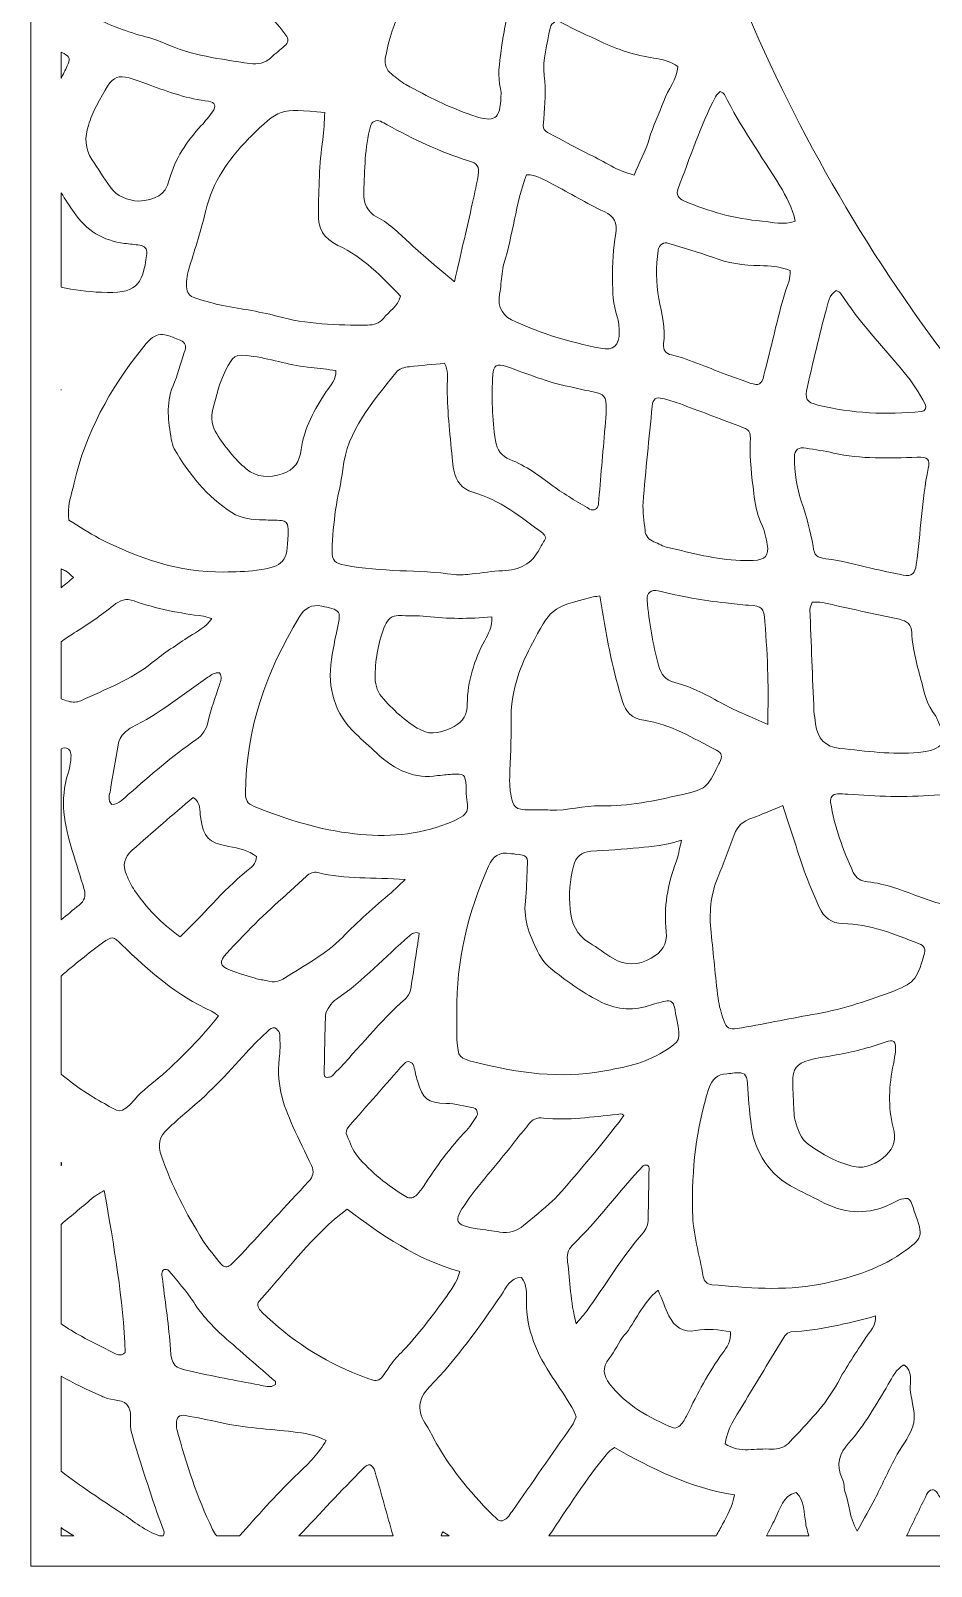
# Model space of a CAD drawing. Extents: x 140 to 2861, y -2860 to -140.
# Drawn here: x 140 to 689, y -2860 to -1924 of the extents above; entities that cross this region are included whole.
import ezdxf

# ---------------------------------------------------------------- set-up
doc = ezdxf.new("R2010")
doc.units = 0
doc.header["$MEASUREMENT"] = 0
doc.layers.add('Layer 1', color=7, linetype='Continuous')

# ---------------------------------------------------------------- blocks, each defined once
blk = doc.blocks.new('block 2')
at = {"layer": 'Layer 1', "lineweight": 0}
blk.add_lwpolyline([(140.32, -1900.91), (140.32, -1936.56), (140.32, -2074.57), (140.32, -2102.72), (140.32, -2118.6), (140.32, -2148.72), (140.32, -2178.09), (140.32, -2243.93), (140.32, -2276.15), (140.32, -2311.2), (140.32, -2322.55), (140.32, -2375.76), (140.32, -2481.06), (140.32, -2515.96), (140.32, -2542.2), (140.32, -2606.41), (140.32, -2631.67), (140.32, -2665.58), (140.32, -2700.17), (140.32, -2732.5), (140.32, -2784.57), (140.32, -2823.29), (140.32, -2859.85), (194.85, -2859.85), (289.56, -2859.85), (366.56, -2859.85), (394.18, -2859.85), (414.27, -2859.85), (457.71, -2859.85), (547.36, -2859.85), (578.78, -2859.85), (624.15, -2859.85), (665.29, -2859.85), (727.13, -2859.85)], dxfattribs=at)
for points, knots in [([(267.19, -1810.81), (264.15, -1824.39), (261.38, -1835.92), (259.02, -1847.54), (257.28, -1856.15), (256.14, -1864.88), (254.59, -1873.53), (253.17, -1881.48), (255.3, -1887.76), (262.41, -1892.15), (276.36, -1900.77), (285.88, -1913.77), (295.88, -1926.29), (297.84, -1928.73), (297.45, -1930.99), (295.13, -1932.96), (292.36, -1935.31), (289.47, -1937.51), (286.84, -1939.99), (283.13, -1943.49), (278.93, -1944.38), (273.98, -1943.64), (256.07, -1940.97), (238.1, -1938.75), (221.36, -1931.09), (216.69, -1928.96), (211.62, -1927.68), (206.65, -1926.28), (195.15, -1923.06), (184.32, -1918.18), (173.43, -1913.38), (170.07, -1911.9), (169.03, -1909.48), (169.25, -1906.01), (169.56, -1901.26), (171.13, -1896.92), (173.05, -1892.65), (177.71, -1882.26), (182.51, -1871.94), (186.96, -1861.46), (192.94, -1847.4), (201.24, -1835.25), (213.53, -1825.84), (221.72, -1819.57), (229.14, -1811.43), (238.72, -1808.15), (247.39, -1805.18), (256.79, -1810.48), (267.19, -1810.81)], [0, 0, 0, 0, 1, 1, 1, 2, 2, 2, 3, 3, 3, 4, 4, 4, 5, 5, 5, 6, 6, 6, 7, 7, 7, 8, 8, 8, 9, 9, 9, 10, 10, 10, 11, 11, 11, 12, 12, 12, 13, 13, 13, 14, 14, 14, 15, 15, 15, 16, 16, 16, 16]), ([(1724.87, -2491.54), (1425.79, -2559.76), (1106.27, -2485.55), (866.97, -2295.22), (723.83, -2181.37), (620.75, -2032.29), (559.32, -1868.3), (556.99, -1868.16), (554.66, -1868), (552.33, -1867.83), (590.63, -1870.62), (629.05, -1869.47), (667.27, -1863.1), (676.61, -1861.55), (685.91, -1859.87), (695.18, -1858.03), (695.18, -1858.03), (695.17, -1858.03), (695.17, -1858.03), (703.39, -1877.35), (712.24, -1896.33), (721.74, -1914.89), (723.29, -1917.93), (724.87, -1920.95), (726.45, -1923.96), (726.47, -1923.93), (726.49, -1923.9), (726.52, -1923.87), (726.18, -1924.31), (725.85, -1924.75), (725.52, -1925.19), (715.76, -1938.14), (714.42, -1952.2), (721.06, -1966.88), (733.05, -1993.47), (747.15, -2019.02), (761.6, -2044.3), (782.08, -2080.15), (804.74, -2114.69), (827.76, -2148.96), (835.02, -2159.72), (842.28, -2170.44), (849.54, -2181.16), (849.16, -2169.67), (846.86, -2159.03), (843.9, -2148.54), (835.31, -2118.29), (825.31, -2088.56), (814.41, -2059.15), (853.93, -2108.88), (898.81, -2153.81), (948.77, -2193.54), (967.7, -2208.6), (987.3, -2222.88), (1007.5, -2236.36), (1007.5, -2236.36), (1007.5, -2236.36), (1007.5, -2236.36), (1016.85, -2253.76), (1026.55, -2270.97), (1037.47, -2287.51), (1040.65, -2292.35), (1043.54, -2297.65), (1050.99, -2300.61), (1048.22, -2291.58), (1045.84, -2283.97), (1043.5, -2276.37), (1041.3, -2269.22), (1039.01, -2262.11), (1036.69, -2255.01), (1062.63, -2270.89), (1089.43, -2285.47), (1116.96, -2298.64), (1176.24, -2327), (1238.87, -2348.85), (1303.09, -2363.61), (1361.4, -2377.01), (1421, -2384.52), (1480.53, -2386.04), (1480.52, -2386.03), (1480.52, -2386.02), (1480.52, -2386.02), (1483.9, -2394.72), (1487.34, -2403.41), (1490.84, -2412.07), (1493.15, -2417.72), (1494.76, -2423.98), (1500.45, -2429.13), (1506.13, -2423.98), (1507.75, -2417.72), (1510.05, -2412.07), (1513.54, -2403.45), (1516.96, -2394.81), (1520.33, -2386.15), (1579.84, -2384.97), (1639.02, -2377.77), (1696.54, -2364.65), (1756.14, -2351.05), (1814.72, -2330.98), (1870.63, -2305), (1902.77, -2290.07), (1934.12, -2273.13), (1964.42, -2254.37), (1962.02, -2261.68), (1959.66, -2269.01), (1957.4, -2276.37), (1955.05, -2283.97), (1952.67, -2291.58), (1949.91, -2300.61), (1957.36, -2297.65), (1960.24, -2292.35), (1963.43, -2287.51), (1974.58, -2270.62), (1984.47, -2253.03), (1994, -2235.24), (1994, -2235.24), (1994, -2235.24), (1994, -2235.24), (2005.25, -2227.66), (2016.33, -2219.83), (2027.22, -2211.75), (2075.88, -2175.62), (2121.07, -2134.43), (2161.52, -2089.33), (2169.8, -2080.11), (2177.87, -2070.71), (2185.75, -2061.15), (2175.14, -2089.91), (2165.39, -2118.98), (2157, -2148.54), (2154.04, -2159.03), (2151.74, -2169.67), (2151.35, -2181.16), (2158.61, -2170.44), (2165.88, -2159.72), (2173.14, -2148.96), (2196.15, -2114.69), (2218.82, -2080.15), (2239.3, -2044.3), (2253.75, -2019.02), (2267.85, -1993.47), (2279.83, -1966.88), (2286.08, -1953.09), (2285.27, -1939.84), (2277.05, -1927.55), (2289.5, -1905.21), (2300.96, -1882.38), (2311.37, -1859.13), (2311.37, -1859.13), (2311.36, -1859.13), (2311.35, -1859.13), (2318.75, -1860.54), (2326.18, -1861.86), (2333.62, -1863.1), (2371.89, -1869.48), (2410.35, -1870.63), (2448.69, -1867.82), (2429.8, -1915.98), (2407.27, -1962.4), (2381.44, -2006.73), (2240.59, -2248.54), (2002, -2428.33), (1724.87, -2491.54)], [0, 0, 0, 0, 1, 1, 1, 2, 2, 2, 3, 3, 3, 4, 4, 4, 5, 5, 5, 6, 6, 6, 7, 7, 7, 8, 8, 8, 9, 9, 9, 10, 10, 10, 11, 11, 11, 12, 12, 12, 13, 13, 13, 14, 14, 14, 15, 15, 15, 16, 16, 16, 17, 17, 17, 18, 18, 18, 19, 19, 19, 20, 20, 20, 21, 21, 21, 22, 22, 22, 23, 23, 23, 24, 24, 24, 25, 25, 25, 26, 26, 26, 27, 27, 27, 28, 28, 28, 29, 29, 29, 30, 30, 30, 31, 31, 31, 32, 32, 32, 33, 33, 33, 34, 34, 34, 35, 35, 35, 36, 36, 36, 37, 37, 37, 38, 38, 38, 39, 39, 39, 40, 40, 40, 41, 41, 41, 42, 42, 42, 43, 43, 43, 44, 44, 44, 45, 45, 45, 46, 46, 46, 47, 47, 47, 48, 48, 48, 49, 49, 49, 50, 50, 50, 51, 51, 51, 52, 52, 52, 53, 53, 53, 54, 54, 54, 54]), ([(426.85, -1958.95), (427.24, -1960.41), (427.07, -1962.04), (427.03, -1963.58), (426.65, -1977.69), (423.31, -1980.01), (409.81, -1975.35), (395.59, -1970.44), (382.15, -1963.79), (369.07, -1956.44), (365.94, -1954.68), (363.2, -1952.23), (360.32, -1950.04), (357.12, -1947.59), (356.17, -1944.26), (356.47, -1940.31), (357.85, -1934.8), (358.73, -1929.1), (360.69, -1923.8), (367.32, -1905.86), (374.3, -1888.05), (381.23, -1870.22), (382.79, -1866.22), (384.93, -1865.34), (388.25, -1867.15), (390.97, -1868.63), (393.66, -1870.23), (396.18, -1872.02), (407.57, -1880.11), (418.79, -1888.43), (430.29, -1896.35), (433.95, -1898.87), (434.9, -1901.9), (433.67, -1905.62), (430.4, -1915.49), (428.42, -1925.55), (427.13, -1935.87), (426.16, -1943.62), (424.77, -1951.2), (426.85, -1958.95)], [0, 0, 0, 0, 1, 1, 1, 2, 2, 2, 3, 3, 3, 4, 4, 4, 5, 5, 5, 6, 6, 6, 7, 7, 7, 8, 8, 8, 9, 9, 9, 10, 10, 10, 11, 11, 11, 12, 12, 12, 13, 13, 13, 13]), ([(517.38, -1989.68), (515.21, -1997.02), (511.53, -2003.91), (508.25, -2011.62), (497.9, -2009.33), (489.99, -2003.33), (481.29, -1999.23), (473.83, -1995.71), (466.69, -1991.52), (459.36, -1987.75), (452.56, -1984.25), (452.44, -1984.31), (453.12, -1977.3), (453.95, -1968.56), (454.44, -1959.9), (453.43, -1951.07), (452.31, -1941.24), (455.13, -1931.61), (457.08, -1922.01), (457.81, -1918.38), (460.92, -1917.1), (464.14, -1918.83), (471.87, -1922.99), (479.9, -1926.49), (487.8, -1930.27), (498.21, -1935.25), (508.89, -1938.54), (520.16, -1940.34), (525.28, -1941.16), (530.28, -1942.18), (534.96, -1945.5), (534.47, -1953.47), (528.77, -1959.4), (526.28, -1966.59), (523.58, -1974.38), (519.73, -1981.69), (517.38, -1989.68)], [0, 0, 0, 0, 1, 1, 1, 2, 2, 2, 3, 3, 3, 4, 4, 4, 5, 5, 5, 6, 6, 6, 7, 7, 7, 8, 8, 8, 9, 9, 9, 10, 10, 10, 11, 11, 11, 12, 12, 12, 12]), ([(160.63, -1937.57), (164.16, -1939.51), (164.55, -1941.26), (162.64, -1945.14), (161.38, -1947.71), (160.1, -1950.27), (158.82, -1952.83), (158.82, -1952.83), (158.82, -1936.65), (158.82, -1936.65), (159.43, -1936.94), (160.04, -1937.25), (160.63, -1937.57)], [0, 0, 0, 0, 1, 1, 1, 2, 2, 2, 3, 3, 3, 4, 4, 4, 4]), ([(175.51, -1981.34), (176.78, -1977.43), (178.28, -1973.52), (180.22, -1969.9), (192.02, -1947.89), (191, -1948.91), (213.08, -1956.84), (224.75, -1961.04), (236.34, -1965.3), (248.78, -1966.68), (252.86, -1967.13), (253.72, -1969.68), (251.14, -1973.11), (248.97, -1976), (246.77, -1978.89), (244.32, -1981.54), (235.45, -1991.17), (228.22, -2001.75), (224.83, -2014.57), (222.24, -2024.38), (216.36, -2026.56), (206.1, -2027.67), (199.34, -2026.91), (193, -2024.81), (188.78, -2018.93), (184.86, -2013.49), (181.4, -2007.72), (177.68, -2002.14), (173.3, -1995.57), (173.17, -1988.53), (175.51, -1981.34)], [0, 0, 0, 0, 1, 1, 1, 2, 2, 2, 3, 3, 3, 4, 4, 4, 5, 5, 5, 6, 6, 6, 7, 7, 7, 8, 8, 8, 9, 9, 9, 10, 10, 10, 10]), ([(586.26, -2039.77), (569.67, -2038.28), (553.75, -2033.9), (538.47, -2027.33), (535.43, -2026.02), (533.55, -2023.6), (535.02, -2019.87), (542.39, -2001.11), (548.49, -1981.84), (557.86, -1963.91), (558.5, -1962.68), (559.77, -1961.77), (560.71, -1960.73), (561.8, -1961.43), (563.07, -1961.78), (563.44, -1962.56), (572.87, -1982.22), (585.8, -1999.75), (597.14, -2018.24), (601.14, -2024.76), (604.64, -2031.66), (606.51, -2039.8), (599.33, -2042.23), (592.73, -2040.36), (586.26, -2039.77)], [0, 0, 0, 0, 1, 1, 1, 2, 2, 2, 3, 3, 3, 4, 4, 4, 5, 5, 5, 6, 6, 6, 7, 7, 7, 8, 8, 8, 8]), ([(319.68, -1973.56), (319.27, -1979.03), (319.18, -1984.6), (318.38, -1990.08), (316.22, -2004.98), (315.98, -2019.96), (315.75, -2034.97), (315.61, -2044.16), (318.7, -2050.39), (327.67, -2054.52), (342.94, -2061.53), (354.35, -2073.71), (365.87, -2085.54), (364.14, -2091.78), (358.78, -2094.69), (355.36, -2099.09), (352.96, -2102.19), (349.59, -2103.08), (345.74, -2103.11), (327.08, -2103.26), (308.59, -2102.65), (290.35, -2097.66), (278.91, -2094.53), (267.02, -2093.11), (255.38, -2090.69), (250.33, -2089.64), (245.35, -2088.17), (240.44, -2086.59), (237.28, -2085.58), (235.37, -2083.37), (235.31, -2079.71), (235.24, -2075.51), (235.93, -2071.54), (237.16, -2067.52), (240.66, -2056.15), (244.38, -2044.81), (247.1, -2033.24), (251.17, -2015.96), (260.86, -2002.26), (272.85, -1989.81), (273.21, -1989.43), (273.6, -1989.09), (273.97, -1988.72), (291.78, -1971.01), (291.78, -1971.01), (319.68, -1973.56)], [0, 0, 0, 0, 1, 1, 1, 2, 2, 2, 3, 3, 3, 4, 4, 4, 5, 5, 5, 6, 6, 6, 7, 7, 7, 8, 8, 8, 9, 9, 9, 10, 10, 10, 11, 11, 11, 12, 12, 12, 13, 13, 13, 14, 14, 14, 15, 15, 15, 15]), ([(351.55, -2037.29), (345.41, -2034.11), (343.07, -2028.96), (343.37, -2021.95), (343.94, -2008.48), (344.01, -1994.99), (347.47, -1981.84), (348.16, -1979.18), (350.99, -1977.79), (353.5, -1978.83), (354.93, -1979.43), (356.3, -1980.18), (357.65, -1980.94), (373.51, -1989.82), (389.91, -1997.45), (407.28, -2002.94), (412.88, -2004.71), (414, -2006.31), (413.11, -2011.99), (412.07, -2018.63), (410.45, -2025.18), (408.97, -2031.75), (405.79, -2045.82), (402.56, -2059.88), (398.71, -2076.74), (388.37, -2067.89), (379.97, -2061.1), (372.04, -2053.79), (365.56, -2047.81), (359.53, -2041.42), (351.55, -2037.29)], [0, 0, 0, 0, 1, 1, 1, 2, 2, 2, 3, 3, 3, 4, 4, 4, 5, 5, 5, 6, 6, 6, 7, 7, 7, 8, 8, 8, 9, 9, 9, 10, 10, 10, 10]), ([(487.73, -2117.29), (478.12, -2115.28), (468.56, -2112.92), (459.18, -2110.03), (451.31, -2107.6), (443.68, -2104.34), (436.04, -2101.19), (428.5, -2098.07), (424.57, -2092.74), (426.24, -2084.11), (427.02, -2080.05), (427.18, -2075.88), (427.71, -2071.78), (427.98, -2069.73), (428.23, -2067.64), (428.85, -2065.68), (434.41, -2047.99), (435.95, -2029.26), (442.6, -2011.47), (448.69, -2011.46), (453.53, -2014.7), (458.48, -2017.23), (469.06, -2022.65), (479.23, -2028.91), (489.98, -2033.92), (496.39, -2036.9), (498.07, -2040.8), (497, -2047.37), (495.51, -2056.54), (494.95, -2065.8), (495.04, -2075.16), (495.11, -2083), (495.37, -2090.59), (497.91, -2098.09), (498.88, -2100.96), (499.08, -2104.18), (499.14, -2107.25), (499.29, -2115.68), (495.8, -2118.98), (487.73, -2117.29)], [0, 0, 0, 0, 1, 1, 1, 2, 2, 2, 3, 3, 3, 4, 4, 4, 5, 5, 5, 6, 6, 6, 7, 7, 7, 8, 8, 8, 9, 9, 9, 10, 10, 10, 11, 11, 11, 12, 12, 12, 13, 13, 13, 13]), ([(166.73, -2034.56), (174.17, -2045.45), (184.49, -2051.7), (197.59, -2053.32), (200.67, -2053.7), (203.78, -2053.95), (206.85, -2054.45), (209.72, -2054.91), (211.45, -2056.43), (211.06, -2059.7), (208.62, -2079.99), (203.96, -2083.97), (183.39, -2083.11), (174.97, -2082.81), (166.79, -2081.74), (158.82, -2079.98), (158.82, -2079.98), (158.82, -2022.48), (158.82, -2022.48), (161.47, -2026.5), (164.02, -2030.58), (166.73, -2034.56)], [0, 0, 0, 0, 1, 1, 1, 2, 2, 2, 3, 3, 3, 4, 4, 4, 5, 5, 5, 6, 6, 6, 7, 7, 7, 7]), ([(565.97, -2133.79), (554.28, -2129.69), (543.1, -2124.16), (530.95, -2121.33), (527.58, -2120.55), (525.74, -2118.34), (526.22, -2114.56), (527.4, -2105.16), (525.02, -2096.12), (523.31, -2087), (521.48, -2077.28), (521.55, -2067.47), (522.88, -2057.7), (523.38, -2054), (526.17, -2052.26), (529.5, -2053.3), (538.36, -2056.05), (547.32, -2058.55), (556, -2061.81), (565.36, -2065.33), (574.95, -2066.7), (584.85, -2066.85), (591.01, -2066.95), (597.14, -2067.5), (603.41, -2069.8), (603.16, -2072.24), (603.34, -2074.36), (602.68, -2076.17), (597.34, -2090.77), (594.5, -2106.02), (590.49, -2120.97), (584.44, -2143.55), (589.43, -2142.04), (565.97, -2133.79)], [0, 0, 0, 0, 1, 1, 1, 2, 2, 2, 3, 3, 3, 4, 4, 4, 5, 5, 5, 6, 6, 6, 7, 7, 7, 8, 8, 8, 9, 9, 9, 10, 10, 10, 11, 11, 11, 11]), ([(613.86, -2140.64), (617.46, -2125.07), (621.09, -2109.49), (625.3, -2094.07), (626.45, -2089.87), (626.84, -2084.69), (631.52, -2082.09), (632.43, -2082.63), (633.64, -2082.94), (634.12, -2083.71), (645.3, -2101.19), (659.74, -2116.06), (672.89, -2131.95), (677.86, -2137.95), (682.1, -2144.39), (685.63, -2151.3), (686.69, -2153.37), (685.95, -2155.57), (683.35, -2155.82), (662.14, -2157.85), (641.06, -2157.04), (620.31, -2151.89), (613.24, -2150.14), (612.14, -2148.11), (613.86, -2140.64)], [0, 0, 0, 0, 1, 1, 1, 2, 2, 2, 3, 3, 3, 4, 4, 4, 5, 5, 5, 6, 6, 6, 7, 7, 7, 8, 8, 8, 8]), ([(231.43, -2112.4), (234.89, -2113.91), (235.43, -2115.58), (233.98, -2119.88), (231.66, -2126.76), (229.73, -2133.78), (227.01, -2140.49), (222.68, -2151.18), (224.14, -2161.88), (226.05, -2172.66), (226.4, -2174.68), (226.82, -2176.85), (227.84, -2178.58), (236.85, -2193.93), (247.76, -2207.67), (262.89, -2217.45), (268.72, -2221.22), (275.62, -2221.63), (282.41, -2221.9), (286.03, -2222.04), (289.67, -2222), (293.29, -2222.24), (295.63, -2222.39), (296.94, -2223.94), (297.18, -2226.22), (297.34, -2227.76), (297.24, -2229.32), (297.21, -2230.87), (296.91, -2247.53), (294.81, -2250.18), (278.14, -2252.61), (271.51, -2253.57), (264.7, -2253.37), (257.97, -2253.71), (230.74, -2253.9), (205.89, -2245.43), (182.12, -2233.16), (175.75, -2229.87), (169.79, -2225.8), (163.64, -2222.09), (162.14, -2214.12), (165.2, -2206.72), (166.89, -2199.25), (173.79, -2168.82), (188.63, -2142.25), (207.79, -2118.02), (216.43, -2107.09), (218.83, -2106.91), (231.43, -2112.4)], [0, 0, 0, 0, 1, 1, 1, 2, 2, 2, 3, 3, 3, 4, 4, 4, 5, 5, 5, 6, 6, 6, 7, 7, 7, 8, 8, 8, 9, 9, 9, 10, 10, 10, 11, 11, 11, 12, 12, 12, 13, 13, 13, 14, 14, 14, 15, 15, 15, 16, 16, 16, 16]), ([(293.72, -2193.87), (285.73, -2196.47), (278.21, -2196.2), (271.73, -2190.76), (264.57, -2184.74), (258.81, -2177.29), (253.74, -2169.46), (250.87, -2165.04), (250.13, -2159.58), (251.42, -2154.42), (253.42, -2146.4), (255.22, -2138.27), (259.18, -2130.88), (264.03, -2121.85), (263.47, -2120.22), (276.24, -2122.21), (287.97, -2124.03), (299.34, -2127.95), (311.29, -2128.92), (316.35, -2129.33), (321.37, -2130.17), (326.4, -2130.82), (326.54, -2136.48), (323.09, -2140.02), (320.57, -2143.71), (313.18, -2154.54), (307.06, -2165.85), (305.24, -2179), (304.23, -2186.31), (301.17, -2191.44), (293.72, -2193.87)], [0, 0, 0, 0, 1, 1, 1, 2, 2, 2, 3, 3, 3, 4, 4, 4, 5, 5, 5, 6, 6, 6, 7, 7, 7, 8, 8, 8, 9, 9, 9, 10, 10, 10, 10]), ([(409.51, -2254.85), (405.9, -2255.19), (402.19, -2255.67), (398.64, -2255.19), (376.54, -2252.21), (354.05, -2253.82), (332.07, -2249.54), (325.79, -2248.32), (323.98, -2247.03), (324.08, -2240.42), (324.22, -2232.17), (325.12, -2223.89), (326.24, -2215.7), (327.37, -2207.49), (329.7, -2199.43), (330.59, -2191.21), (333.2, -2166.95), (349.02, -2150.08), (362.96, -2132.14), (364.97, -2129.55), (368.17, -2128.85), (371.31, -2128.52), (378.45, -2127.77), (385.6, -2127.09), (392.58, -2126.39), (395.06, -2130.64), (394.41, -2134.93), (394.33, -2138.97), (394.03, -2154.06), (395.88, -2168.99), (397.31, -2183.95), (397.56, -2186.53), (397.79, -2189.13), (398.33, -2191.66), (399.73, -2198.19), (403.17, -2203.1), (409.89, -2205.04), (426.23, -2209.78), (439.34, -2220), (452.53, -2230.08), (453.29, -2230.66), (453.69, -2231.73), (454.49, -2232.92), (453.29, -2234.98), (451.89, -2237.14), (450.73, -2239.43), (445.99, -2248.73), (438.29, -2252.64), (428.02, -2252.86), (421.84, -2253), (415.69, -2254.28), (409.51, -2254.85)], [0, 0, 0, 0, 1, 1, 1, 2, 2, 2, 3, 3, 3, 4, 4, 4, 5, 5, 5, 6, 6, 6, 7, 7, 7, 8, 8, 8, 9, 9, 9, 10, 10, 10, 11, 11, 11, 12, 12, 12, 13, 13, 13, 14, 14, 14, 15, 15, 15, 16, 16, 16, 17, 17, 17, 17]), ([(432.55, -2185.06), (427.36, -2183.06), (424.69, -2179.34), (423.72, -2173.49), (421.5, -2160.12), (421.42, -2146.74), (422, -2133.31), (422.24, -2127.8), (424.71, -2126.32), (430.41, -2128.36), (443.03, -2132.89), (455.48, -2137.94), (468.69, -2140.66), (473.22, -2141.6), (477.71, -2142.75), (482.25, -2143.65), (490.46, -2145.27), (491.29, -2146.2), (491.18, -2154.99), (491.13, -2158.6), (490.79, -2162.21), (490.58, -2165.83), (490.54, -2165.82), (490.5, -2165.82), (490.46, -2165.82), (489.14, -2181.26), (487.86, -2196.7), (486.48, -2212.14), (486.21, -2215.23), (483.59, -2216.79), (481.05, -2215.26), (473.54, -2210.74), (465.83, -2206.44), (458.8, -2201.25), (450.46, -2195.1), (442.33, -2188.84), (432.55, -2185.06)], [0, 0, 0, 0, 1, 1, 1, 2, 2, 2, 3, 3, 3, 4, 4, 4, 5, 5, 5, 6, 6, 6, 7, 7, 7, 8, 8, 8, 9, 9, 9, 10, 10, 10, 11, 11, 11, 12, 12, 12, 12]), ([(158.88, -2142.43), (158.87, -2142.55), (158.84, -2142.68), (158.82, -2142.8), (158.82, -2142.8), (158.82, -2142.38), (158.82, -2142.38), (158.84, -2142.4), (158.86, -2142.41), (158.88, -2142.43)], [0, 0, 0, 0, 1, 1, 1, 2, 2, 2, 3, 3, 3, 3]), ([(581.16, -2205.62), (581.84, -2211.86), (582.91, -2217.81), (585.59, -2223.59), (587.52, -2227.75), (588.67, -2232.39), (589.45, -2236.94), (590.6, -2243.58), (588.02, -2246.26), (580.91, -2246.61), (578.33, -2246.73), (575.73, -2246.63), (573.14, -2246.63), (558.02, -2246.01), (543.49, -2242.08), (528.88, -2238.72), (525.9, -2238.03), (523.12, -2236.42), (520.26, -2235.22), (517.17, -2233.92), (515.16, -2231.75), (514.89, -2228.28), (514.44, -2222.6), (513.28, -2216.87), (513.72, -2211.26), (515.27, -2191.63), (517.32, -2172.05), (519.3, -2152.46), (519.74, -2148.15), (521.59, -2146.86), (525.42, -2147.84), (528.92, -2148.74), (532.42, -2149.74), (535.81, -2150.99), (547.94, -2155.46), (560.03, -2160.06), (572.13, -2164.63), (578.82, -2167.16), (579.35, -2167.3), (579.05, -2174.67), (578.62, -2185.1), (580.04, -2195.32), (581.16, -2205.62)], [0, 0, 0, 0, 1, 1, 1, 2, 2, 2, 3, 3, 3, 4, 4, 4, 5, 5, 5, 6, 6, 6, 7, 7, 7, 8, 8, 8, 9, 9, 9, 10, 10, 10, 11, 11, 11, 12, 12, 12, 13, 13, 13, 14, 14, 14, 14]), ([(629.82, -2181.13), (646.67, -2184.95), (663.69, -2184.28), (680.76, -2183.66), (687.42, -2183.42), (688.83, -2184.88), (687.59, -2190.62), (683.43, -2209.91), (683.05, -2229.64), (680.29, -2249.08), (679.48, -2254.78), (677.58, -2256.47), (672.27, -2255.5), (665.66, -2254.29), (659.1, -2252.78), (652.55, -2251.27), (643.49, -2249.18), (634.57, -2246.52), (625.23, -2245.56), (619.27, -2244.95), (618.27, -2243.66), (617.34, -2238.01), (615.83, -2228.8), (613.41, -2219.92), (610.37, -2211.05), (607.39, -2202.33), (606.08, -2192.98), (605.99, -2183.64), (605.95, -2179.19), (608.6, -2177.21), (613.08, -2178.11), (618.66, -2179.1), (624.29, -2179.88), (629.82, -2181.13)], [0, 0, 0, 0, 1, 1, 1, 2, 2, 2, 3, 3, 3, 4, 4, 4, 5, 5, 5, 6, 6, 6, 7, 7, 7, 8, 8, 8, 9, 9, 9, 10, 10, 10, 11, 11, 11, 11]), ([(161.61, -2253.03), (162.94, -2253.61), (163.95, -2254.92), (166.51, -2257.08), (163.69, -2259.26), (161.21, -2261.34), (158.82, -2263.25), (158.82, -2263.25), (158.82, -2251.82), (158.82, -2251.82), (159.75, -2252.22), (160.68, -2252.63), (161.61, -2253.03)], [0, 0, 0, 0, 1, 1, 1, 2, 2, 2, 3, 3, 3, 4, 4, 4, 4]), ([(533.11, -2321.12), (527.5, -2319.74), (524.56, -2316.01), (523.11, -2310.5), (519.7, -2297.48), (517.32, -2284.28), (516.21, -2270.87), (515.84, -2266.42), (518.53, -2264.01), (522.96, -2265.11), (536.52, -2268.48), (550.19, -2271.13), (564.1, -2272.51), (568.71, -2272.97), (573.31, -2273.59), (577.92, -2273.93), (586.49, -2274.56), (587.31, -2275.07), (588, -2284.05), (588.83, -2294.87), (589.43, -2305.71), (589.76, -2316.56), (590.05, -2325.81), (589.82, -2335.08), (589.82, -2346.61), (579.5, -2341.96), (570.83, -2338.66), (562.76, -2334.27), (553.2, -2329.06), (543.78, -2323.75), (533.11, -2321.12)], [0, 0, 0, 0, 1, 1, 1, 2, 2, 2, 3, 3, 3, 4, 4, 4, 5, 5, 5, 6, 6, 6, 7, 7, 7, 8, 8, 8, 9, 9, 9, 10, 10, 10, 10]), ([(170.88, -2332.14), (168.74, -2333.13), (165.61, -2333.25), (163.36, -2332.51), (161.84, -2332.01), (160.33, -2331.48), (158.82, -2330.94), (158.82, -2330.94), (158.82, -2296.26), (158.82, -2296.26), (161.41, -2294.37), (164.05, -2292.54), (166.77, -2290.82), (175.03, -2285.61), (183.2, -2280.14), (190.8, -2274.04), (194.89, -2270.76), (198.28, -2269.46), (203.33, -2271.29), (217, -2276.25), (231.24, -2278.81), (245.64, -2280.58), (247.01, -2280.75), (248.34, -2281.33), (250.75, -2282.02), (247.02, -2287.43), (241.84, -2289.9), (237.26, -2292.87), (229.46, -2297.94), (221.71, -2303), (214.45, -2308.89), (201.49, -2319.43), (185.84, -2325.22), (170.88, -2332.14)], [0, 0, 0, 0, 1, 1, 1, 2, 2, 2, 3, 3, 3, 4, 4, 4, 5, 5, 5, 6, 6, 6, 7, 7, 7, 8, 8, 8, 9, 9, 9, 10, 10, 10, 11, 11, 11, 11]), ([(276.49, -2396.54), (272.35, -2394.88), (271.22, -2392.71), (271.24, -2388.49), (271.48, -2349.47), (283.97, -2314.29), (303.97, -2281.27), (307.46, -2275.52), (311.54, -2273.21), (317.9, -2274.5), (319.92, -2274.91), (321.95, -2275.36), (323.93, -2275.95), (327.92, -2277.12), (329.04, -2278.88), (328.31, -2282.7), (326.76, -2290.83), (324.86, -2298.92), (323.66, -2307.1), (321.11, -2324.59), (325.58, -2339.94), (338.57, -2352.36), (342.7, -2356.3), (347.06, -2360), (351.15, -2363.98), (362.26, -2374.78), (375.23, -2379.98), (388.29, -2377.81), (392.9, -2377.38), (394.97, -2377.13), (397.04, -2377.01), (404.78, -2376.56), (405.3, -2376.97), (405.79, -2384.07), (405.9, -2385.62), (405.8, -2387.19), (405.93, -2388.74), (406.84, -2399.63), (409.44, -2400.97), (394.4, -2407.01), (376.23, -2414.3), (357.12, -2415.39), (337.8, -2413.27), (316.49, -2410.93), (296.31, -2404.48), (276.49, -2396.54)], [0, 0, 0, 0, 1, 1, 1, 2, 2, 2, 3, 3, 3, 4, 4, 4, 5, 5, 5, 6, 6, 6, 7, 7, 7, 8, 8, 8, 9, 9, 9, 10, 10, 10, 11, 11, 11, 12, 12, 12, 13, 13, 13, 14, 14, 14, 15, 15, 15, 15]), ([(536.92, -2389.44), (520.8, -2393.13), (504.76, -2396.67), (487.91, -2396.22), (477.71, -2395.94), (467.52, -2399.32), (457.1, -2398.79), (452.97, -2398.59), (448.82, -2398.83), (444.68, -2398.71), (435.39, -2398.44), (434.46, -2397.66), (432.91, -2388.19), (432.41, -2385.15), (432.3, -2382.02), (432.36, -2378.93), (432.6, -2367.55), (433.48, -2356.17), (433.2, -2344.81), (432.81, -2328.24), (437.66, -2313.37), (445.26, -2298.92), (457.48, -2275.67), (457.26, -2275.55), (482.46, -2269), (483.45, -2268.74), (484.49, -2268.68), (487.3, -2268.27), (489.64, -2281.33), (491.55, -2293.5), (494.08, -2305.55), (495.99, -2314.64), (498.55, -2323.61), (501.11, -2332.55), (502.97, -2339.04), (507.13, -2343.06), (514.2, -2344.07), (530.44, -2346.39), (544.18, -2354.95), (558.38, -2362.3), (561.91, -2364.12), (562.2, -2365.82), (560.26, -2369.96), (560.04, -2370.43), (559.78, -2370.87), (559.55, -2371.34), (552.43, -2385.68), (552.41, -2385.9), (536.92, -2389.44)], [0, 0, 0, 0, 1, 1, 1, 2, 2, 2, 3, 3, 3, 4, 4, 4, 5, 5, 5, 6, 6, 6, 7, 7, 7, 8, 8, 8, 9, 9, 9, 10, 10, 10, 11, 11, 11, 12, 12, 12, 13, 13, 13, 14, 14, 14, 15, 15, 15, 16, 16, 16, 16]), ([(691.76, -2340.96), (692.4, -2341.74), (692.74, -2342.77), (693.18, -2343.7), (699.67, -2357.65), (697.04, -2362.1), (681.65, -2363.62), (665.55, -2365.21), (649.65, -2362.83), (633.73, -2361.23), (625, -2360.35), (619.81, -2355.21), (618.91, -2346.19), (618.65, -2343.62), (618.01, -2341.08), (617.9, -2338.5), (617.02, -2317.85), (616.18, -2297.19), (615.45, -2276.53), (615.4, -2275.13), (616.25, -2273.7), (616.78, -2271.95), (618.98, -2272.05), (621.08, -2271.87), (623.04, -2272.29), (638.69, -2275.65), (654.29, -2279.26), (669.97, -2282.5), (674.77, -2283.49), (677.26, -2285.79), (677.5, -2290.68), (678.01, -2301.1), (680.93, -2311.03), (683.58, -2321.03), (685.44, -2328.06), (687.06, -2335.11), (691.76, -2340.96)], [0, 0, 0, 0, 1, 1, 1, 2, 2, 2, 3, 3, 3, 4, 4, 4, 5, 5, 5, 6, 6, 6, 7, 7, 7, 8, 8, 8, 9, 9, 9, 10, 10, 10, 11, 11, 11, 12, 12, 12, 12]), ([(417.14, -2295.34), (410.82, -2307.5), (406.54, -2320.21), (406.52, -2333.97), (406.51, -2340.47), (403.98, -2344.97), (398.48, -2347.83), (391.89, -2351.27), (385, -2353.73), (377.75, -2349.77), (368.52, -2344.73), (361.04, -2337.47), (354.27, -2329.63), (351.26, -2326.13), (350.08, -2321.14), (350.27, -2316.43), (350.68, -2306.03), (352.26, -2295.82), (356.41, -2286.11), (358.03, -2282.32), (360.53, -2280.22), (364.61, -2280.26), (370.31, -2280.33), (376.04, -2280.19), (381.69, -2280.79), (394.57, -2282.15), (407.42, -2282.38), (421.44, -2280.99), (421.94, -2287.35), (419.22, -2291.35), (417.14, -2295.34)], [0, 0, 0, 0, 1, 1, 1, 2, 2, 2, 3, 3, 3, 4, 4, 4, 5, 5, 5, 6, 6, 6, 7, 7, 7, 8, 8, 8, 9, 9, 9, 10, 10, 10, 10]), ([(188.88, -2386.74), (190.29, -2377.54), (192.13, -2368.4), (193.62, -2359.22), (194.24, -2355.38), (195.94, -2352.42), (199.15, -2350.29), (200.01, -2349.71), (200.76, -2348.94), (201.68, -2348.49), (218.59, -2340.3), (233, -2328.33), (248.39, -2317.84), (250.49, -2316.4), (252.59, -2314.71), (255.49, -2315.2), (257.18, -2317.55), (256.22, -2319.99), (255.43, -2322.46), (253.04, -2329.85), (250.19, -2337.15), (248.52, -2344.7), (247.41, -2349.71), (245.06, -2353.26), (241.08, -2355.98), (226.5, -2365.93), (213.32, -2377.59), (200.03, -2389.15), (197.1, -2391.7), (194.35, -2395.33), (189.79, -2395.49), (186.88, -2392.74), (188.45, -2389.56), (188.88, -2386.74)], [0, 0, 0, 0, 1, 1, 1, 2, 2, 2, 3, 3, 3, 4, 4, 4, 5, 5, 5, 6, 6, 6, 7, 7, 7, 8, 8, 8, 9, 9, 9, 10, 10, 10, 11, 11, 11, 11]), ([(165.64, -2423.52), (168.1, -2431.4), (170.6, -2439.27), (172.97, -2447.18), (174.12, -2451.02), (173.02, -2454.11), (169.81, -2456.74), (166.14, -2459.74), (162.48, -2462.76), (158.82, -2465.78), (158.82, -2465.78), (158.82, -2361.48), (158.82, -2361.48), (160.23, -2360.75), (161.81, -2360.53), (163.33, -2361.68), (165.19, -2363.09), (165.13, -2365.19), (164.48, -2369.88), (164.39, -2370.34), (164.08, -2373.47), (163.12, -2376.4), (157.88, -2392.46), (160.8, -2408.03), (165.64, -2423.52)], [0, 0, 0, 0, 1, 1, 1, 2, 2, 2, 3, 3, 3, 4, 4, 4, 5, 5, 5, 6, 6, 6, 7, 7, 7, 8, 8, 8, 8]), ([(202.28, -2423.22), (214.49, -2412.18), (227.07, -2401.64), (239.29, -2391.11), (244.47, -2394.56), (243.18, -2399.13), (243.8, -2403.02), (245.85, -2415.85), (248.33, -2418.49), (261.09, -2420.93), (267.14, -2422.09), (273.16, -2423.31), (278.02, -2427.11), (277.81, -2431.73), (274.52, -2434.03), (271.94, -2436.08), (257.06, -2447.95), (245.37, -2463.16), (231.35, -2476.02), (219.8, -2467.81), (211.04, -2458.42), (203.64, -2447.77), (201.61, -2444.85), (200.19, -2441.48), (198.72, -2438.21), (196.1, -2432.36), (197.19, -2427.83), (202.28, -2423.22)], [0, 0, 0, 0, 1, 1, 1, 2, 2, 2, 3, 3, 3, 4, 4, 4, 5, 5, 5, 6, 6, 6, 7, 7, 7, 8, 8, 8, 9, 9, 9, 9]), ([(664.34, -2509.97), (648.91, -2515.89), (633.27, -2520.7), (616.78, -2523.51), (601.54, -2526.1), (586.38, -2529.57), (571.06, -2531.94), (566.24, -2532.69), (564.49, -2531.76), (562.89, -2527.05), (561.4, -2522.67), (560.01, -2518.14), (559.44, -2513.57), (557.79, -2500.23), (556.62, -2486.82), (555.16, -2473.45), (553.89, -2461.94), (554.75, -2450.77), (559.26, -2439.93), (562.83, -2431.35), (566.08, -2422.62), (569.22, -2413.86), (571.13, -2408.52), (574.81, -2405.51), (580.01, -2403.67), (585.85, -2401.6), (591.53, -2399.1), (598.98, -2396.11), (603.41, -2409.71), (607.35, -2422.51), (611.77, -2435.14), (614.5, -2442.94), (617.86, -2450.52), (621.15, -2458.1), (623.85, -2464.3), (628.51, -2467.86), (635.57, -2467.98), (651.96, -2468.24), (666.8, -2474.44), (681.73, -2480.24), (685.45, -2481.68), (686.18, -2483.54), (684.96, -2487.5), (680.21, -2502.9), (679.17, -2504.27), (664.34, -2509.97)], [0, 0, 0, 0, 1, 1, 1, 2, 2, 2, 3, 3, 3, 4, 4, 4, 5, 5, 5, 6, 6, 6, 7, 7, 7, 8, 8, 8, 9, 9, 9, 10, 10, 10, 11, 11, 11, 12, 12, 12, 13, 13, 13, 14, 14, 14, 15, 15, 15, 15]), ([(681.75, -2451.52), (671.55, -2447.62), (661.44, -2443.73), (650.51, -2442.51), (646.66, -2442.08), (643.52, -2440.45), (641.86, -2436.8), (635.65, -2423.09), (630.34, -2409.06), (628.07, -2394.08), (627.62, -2391.12), (629.05, -2389.1), (632.27, -2388.97), (634.33, -2388.88), (636.41, -2388.95), (638.47, -2389.12), (656.06, -2390.52), (673.65, -2391.14), (691.28, -2389.66), (697.79, -2389.12), (699.18, -2390.15), (700.64, -2397.13), (703.18, -2409.3), (705.32, -2421.54), (707.5, -2433.78), (708.94, -2441.86), (710.15, -2449.99), (711.91, -2460.85), (700.42, -2457.35), (690.87, -2455), (681.75, -2451.52)], [0, 0, 0, 0, 1, 1, 1, 2, 2, 2, 3, 3, 3, 4, 4, 4, 5, 5, 5, 6, 6, 6, 7, 7, 7, 8, 8, 8, 9, 9, 9, 10, 10, 10, 10]), ([(400.17, -2521.78), (399.81, -2490.77), (406.78, -2461.31), (419.45, -2433.05), (422.21, -2426.91), (426.08, -2424.15), (432.69, -2425.3), (433.71, -2425.48), (434.76, -2425.5), (435.79, -2425.61), (443.13, -2426.38), (443.61, -2427.03), (443.12, -2434.09), (442.66, -2440.81), (442.74, -2447.59), (441.95, -2454.26), (440.53, -2466.29), (445.03, -2476.68), (450.4, -2486.82), (452.07, -2489.95), (454.4, -2493.04), (457.16, -2495.22), (466.52, -2502.6), (476.17, -2509.67), (486.77, -2515.2), (496.33, -2520.18), (506.37, -2521.61), (516.86, -2518.11), (520.29, -2516.97), (523.84, -2516.16), (527.35, -2515.22), (530.58, -2514.36), (532.19, -2516.05), (532.83, -2518.92), (533.4, -2521.45), (533.67, -2524.04), (534.19, -2526.58), (536.83, -2539.39), (536.77, -2539.28), (525.95, -2546.19), (514.7, -2553.36), (501.91, -2555.68), (489.2, -2557.98), (463.15, -2562.7), (437.55, -2559.15), (412.19, -2552.74), (401.13, -2549.94), (400.96, -2550), (400.24, -2538.88), (399.87, -2533.2), (400.17, -2527.48), (400.17, -2521.78)], [0, 0, 0, 0, 1, 1, 1, 2, 2, 2, 3, 3, 3, 4, 4, 4, 5, 5, 5, 6, 6, 6, 7, 7, 7, 8, 8, 8, 9, 9, 9, 10, 10, 10, 11, 11, 11, 12, 12, 12, 13, 13, 13, 14, 14, 14, 15, 15, 15, 16, 16, 16, 17, 17, 17, 17]), ([(533.89, -2430.43), (528.6, -2444.14), (526.21, -2458.26), (527.81, -2472.88), (528.67, -2480.74), (524.89, -2485.58), (518.63, -2489.13), (510.86, -2493.55), (502.94, -2494), (495.18, -2489.17), (490.37, -2486.17), (485.86, -2482.68), (481, -2479.77), (473.15, -2475.06), (469.9, -2467.65), (469.16, -2459.16), (468.39, -2450.43), (469.12, -2441.72), (471.25, -2433.07), (472.73, -2427.09), (476.03, -2424.33), (481.92, -2423.94), (491.69, -2423.29), (501.48, -2422.79), (511.21, -2421.76), (519.26, -2420.9), (527.37, -2420.49), (537.18, -2417.09), (535.64, -2423.48), (535.17, -2427.11), (533.89, -2430.43)], [0, 0, 0, 0, 1, 1, 1, 2, 2, 2, 3, 3, 3, 4, 4, 4, 5, 5, 5, 6, 6, 6, 7, 7, 7, 8, 8, 8, 9, 9, 9, 10, 10, 10, 10]), ([(295.1, -2501.33), (292.29, -2503.22), (288.42, -2504.05), (284.64, -2503), (282.16, -2502.32), (279.54, -2502.12), (277.08, -2501.36), (249.7, -2492.85), (252.24, -2494.14), (270.26, -2475.1), (282.25, -2462.43), (295.69, -2451.12), (308.4, -2439.13), (310.47, -2437.18), (312.8, -2436.2), (315.4, -2436.87), (332.03, -2441.09), (349.12, -2439.82), (368.64, -2441.09), (364.42, -2445.11), (362.32, -2447.32), (360.01, -2449.28), (349.8, -2457.99), (339.61, -2466.68), (330.35, -2476.45), (320.29, -2487.05), (307.03, -2493.3), (295.1, -2501.33)], [0, 0, 0, 0, 1, 1, 1, 2, 2, 2, 3, 3, 3, 4, 4, 4, 5, 5, 5, 6, 6, 6, 7, 7, 7, 8, 8, 8, 9, 9, 9, 9]), ([(185.31, -2577.8), (175.84, -2572.58), (167.02, -2566.58), (158.82, -2559.84), (158.82, -2559.84), (158.82, -2500), (158.82, -2500), (167.04, -2493), (175.39, -2486.16), (184.15, -2479.83), (190.14, -2475.5), (190.43, -2475.59), (195.86, -2480.88), (212.25, -2496.86), (229.41, -2511.78), (250.52, -2521.4), (251.9, -2522.03), (253.07, -2523.12), (254.77, -2524.29), (244.2, -2537.91), (232.79, -2549.15), (220.92, -2559.94), (215.16, -2565.16), (208.47, -2569.55), (203.53, -2575.43), (195.17, -2585.37), (193.71, -2582.43), (185.31, -2577.8)], [0, 0, 0, 0, 1, 1, 1, 2, 2, 2, 3, 3, 3, 4, 4, 4, 5, 5, 5, 6, 6, 6, 7, 7, 7, 8, 8, 8, 9, 9, 9, 9]), ([(320.04, -2524.1), (320.11, -2522.19), (321.33, -2520.17), (322.45, -2518.5), (323.58, -2516.81), (325.06, -2515.18), (326.73, -2514.05), (343.17, -2503.02), (356.38, -2488.28), (371.23, -2475.44), (372.81, -2474.07), (374.39, -2472.9), (377.27, -2473.8), (375.5, -2485.35), (373.82, -2497.04), (371.84, -2508.68), (371.52, -2510.55), (370.19, -2512.57), (368.74, -2513.86), (353.2, -2527.62), (340.49, -2544.06), (326.05, -2558.85), (325.32, -2559.59), (324.7, -2560.5), (323.85, -2561.03), (323.07, -2561.52), (322.04, -2561.79), (321.12, -2561.81), (319.86, -2561.84), (319.24, -2560.99), (319.26, -2559.73), (319.49, -2547.85), (319.61, -2535.97), (320.04, -2524.1)], [0, 0, 0, 0, 1, 1, 1, 2, 2, 2, 3, 3, 3, 4, 4, 4, 5, 5, 5, 6, 6, 6, 7, 7, 7, 8, 8, 8, 9, 9, 9, 10, 10, 10, 11, 11, 11, 11]), ([(223.86, -2593.14), (227.33, -2590.05), (230.62, -2586.74), (234.22, -2583.8), (247.88, -2572.67), (260, -2560.01), (271.64, -2546.82), (276.07, -2541.8), (281.08, -2537.28), (285.95, -2532.67), (287.01, -2531.67), (288.81, -2530.89), (290.14, -2532.14), (291.15, -2533.08), (292.13, -2534.59), (292.2, -2535.9), (292.44, -2540.53), (292.29, -2545.17), (292.29, -2547.18), (289.44, -2564.82), (294.18, -2578.42), (300.23, -2591.71), (303.87, -2599.71), (307.67, -2607.63), (311.49, -2615.53), (313.31, -2619.31), (312.56, -2622.29), (309.72, -2625.33), (295.97, -2640.05), (282.35, -2654.9), (268.66, -2669.68), (266.56, -2671.95), (264.41, -2674.2), (262.09, -2676.23), (260.27, -2677.83), (258.03, -2677.52), (256.6, -2675.79), (252.65, -2671.03), (248.5, -2666.35), (245.24, -2661.13), (235.12, -2644.9), (226.41, -2627.95), (220.02, -2609.83), (217.64, -2603.09), (218.62, -2597.81), (223.86, -2593.14)], [0, 0, 0, 0, 1, 1, 1, 2, 2, 2, 3, 3, 3, 4, 4, 4, 5, 5, 5, 6, 6, 6, 7, 7, 7, 8, 8, 8, 9, 9, 9, 10, 10, 10, 11, 11, 11, 12, 12, 12, 13, 13, 13, 14, 14, 14, 15, 15, 15, 15]), ([(666.21, -2592.24), (668.02, -2599.14), (666.85, -2604.44), (661.93, -2609.11), (656.43, -2614.31), (649.84, -2617.79), (642.25, -2616.11), (632.08, -2613.86), (622.97, -2608.61), (614.51, -2602.71), (609.8, -2599.43), (607.87, -2593.59), (606.38, -2588.04), (605.85, -2586.07), (605.79, -2583.95), (605.68, -2581.89), (604.07, -2552.33), (602.43, -2553.04), (631.37, -2548.08), (641.54, -2546.34), (651.56, -2543.83), (661.28, -2540.23), (666.46, -2538.31), (668.03, -2539.54), (667.58, -2546.23), (667.34, -2547.7), (666.96, -2550.78), (666.31, -2553.8), (663.55, -2566.62), (662.91, -2579.56), (666.21, -2592.24)], [0, 0, 0, 0, 1, 1, 1, 2, 2, 2, 3, 3, 3, 4, 4, 4, 5, 5, 5, 6, 6, 6, 7, 7, 7, 8, 8, 8, 9, 9, 9, 10, 10, 10, 10]), ([(334.24, -2591.76), (345.46, -2578.96), (356.65, -2566.15), (367.96, -2553.44), (369.93, -2551.22), (372.99, -2552.09), (373.85, -2554.97), (374.73, -2557.92), (375.16, -2561.02), (376.06, -2563.96), (379.39, -2574.82), (382.25, -2577.45), (393.61, -2577.64), (399.41, -2577.74), (404.74, -2579.48), (410.32, -2580.27), (411.95, -2580.5), (412.56, -2582.13), (412.84, -2584.38), (410.82, -2587.36), (408.94, -2591.19), (406.13, -2594.09), (396.02, -2604.5), (387.57, -2616.13), (379.8, -2628.31), (378.69, -2630.04), (377.27, -2631.57), (375.93, -2633.14), (374.01, -2635.38), (371.6, -2635.95), (369.06, -2634.46), (357.86, -2627.85), (347.91, -2619.61), (339.49, -2609.76), (336.57, -2606.34), (335.21, -2601.6), (333.2, -2597.43), (332.19, -2595.33), (332.78, -2593.42), (334.24, -2591.76)], [0, 0, 0, 0, 1, 1, 1, 2, 2, 2, 3, 3, 3, 4, 4, 4, 5, 5, 5, 6, 6, 6, 7, 7, 7, 8, 8, 8, 9, 9, 9, 10, 10, 10, 11, 11, 11, 12, 12, 12, 13, 13, 13, 13]), ([(555.69, -2688.17), (552.73, -2687.92), (550.9, -2686.16), (550.4, -2683.36), (548.03, -2670.13), (544.09, -2656.91), (543.85, -2643.62), (543.38, -2618.23), (545.85, -2592.94), (553.82, -2568.47), (555.71, -2562.66), (559.03, -2559.94), (564.83, -2559.6), (566.38, -2559.51), (567.92, -2559.2), (569.47, -2559.07), (575.67, -2558.56), (576.82, -2559.55), (577.32, -2565.57), (578, -2573.83), (578.39, -2582.13), (579.52, -2590.33), (581.93, -2607.85), (590.51, -2621.33), (606.54, -2629.54), (612.54, -2632.61), (618.61, -2635.53), (624.62, -2638.57), (638.02, -2645.34), (651.41, -2645.36), (664.95, -2638.91), (668.16, -2637.38), (671.27, -2635.16), (675.22, -2635.72), (678, -2637.68), (678.17, -2641.04), (679.22, -2643.87), (684.74, -2658.84), (684.64, -2659.83), (671.3, -2669), (656.08, -2679.46), (638.67, -2684.56), (620.76, -2688.01), (599.1, -2692.19), (577.38, -2689.99), (555.69, -2688.17)], [0, 0, 0, 0, 1, 1, 1, 2, 2, 2, 3, 3, 3, 4, 4, 4, 5, 5, 5, 6, 6, 6, 7, 7, 7, 8, 8, 8, 9, 9, 9, 10, 10, 10, 11, 11, 11, 12, 12, 12, 13, 13, 13, 14, 14, 14, 15, 15, 15, 15]), ([(406.01, -2637.83), (415.23, -2624.66), (426.3, -2613.09), (435.9, -2600.29), (438.37, -2596.99), (441.42, -2594.1), (443.71, -2590.7), (446.06, -2587.22), (449, -2586.12), (452.97, -2586.56), (468.04, -2588.23), (482.93, -2585.79), (497.86, -2584.37), (499.31, -2584.24), (500.75, -2583.59), (501.96, -2584.95), (497.51, -2591.94), (464.04, -2632.23), (458.51, -2637.08), (452.7, -2642.18), (446.89, -2647.3), (440.88, -2652.16), (436.72, -2655.52), (431.86, -2657), (426.38, -2656.06), (421.79, -2655.27), (417.14, -2654.83), (412.54, -2654.06), (398.94, -2651.76), (397.44, -2650.08), (406.01, -2637.83)], [0, 0, 0, 0, 1, 1, 1, 2, 2, 2, 3, 3, 3, 4, 4, 4, 5, 5, 5, 6, 6, 6, 7, 7, 7, 8, 8, 8, 9, 9, 9, 10, 10, 10, 10]), ([(158.82, -2613.45), (159.29, -2614.11), (159.29, -2614.84), (158.82, -2615.7), (158.82, -2615.7), (158.82, -2613.45), (158.82, -2613.45)], [0, 0, 0, 0, 1, 1, 1, 2, 2, 2, 2]), ([(470.49, -2664.2), (486.22, -2649.14), (498.85, -2631.33), (513.85, -2615.64), (514.14, -2615.35), (514.79, -2615.4), (515.27, -2615.3), (516.57, -2615.28), (517.35, -2615.86), (517.33, -2617.05), (517.18, -2627.4), (516.95, -2637.75), (516.84, -2648.1), (516.81, -2651.38), (515.78, -2654.19), (513.67, -2656.63), (500.72, -2671.53), (490.73, -2688.57), (479.14, -2704.46), (477.67, -2706.47), (475.95, -2708.3), (472.89, -2711.96), (469.22, -2698.07), (469.38, -2686.08), (467.68, -2674.34), (467.13, -2670.56), (467.75, -2666.82), (470.49, -2664.2)], [0, 0, 0, 0, 1, 1, 1, 2, 2, 2, 3, 3, 3, 4, 4, 4, 5, 5, 5, 6, 6, 6, 7, 7, 7, 8, 8, 8, 9, 9, 9, 9]), ([(158.82, -2651.38), (165.57, -2645.87), (172.2, -2640.21), (178.89, -2634.62), (180.04, -2633.66), (181.45, -2633.01), (185.14, -2630.73), (191.16, -2664.64), (196.71, -2696.98), (197.92, -2729.46), (194.86, -2732.38), (192.6, -2730.49), (190.49, -2729.46), (184, -2726.31), (177.47, -2723.21), (171.2, -2719.65), (167, -2717.26), (162.89, -2714.73), (158.82, -2712.13), (158.82, -2712.13), (158.82, -2651.38), (158.82, -2651.38)], [0, 0, 0, 0, 1, 1, 1, 2, 2, 2, 3, 3, 3, 4, 4, 4, 5, 5, 5, 6, 6, 6, 7, 7, 7, 7]), ([(359.32, -2737.7), (351.73, -2748.8), (353.23, -2748.13), (340.67, -2743.35), (318.22, -2734.82), (298.53, -2721.64), (281.3, -2704.85), (279.35, -2702.94), (277.53, -2700.46), (279.67, -2698.15), (297.13, -2679.29), (311.88, -2657.82), (333.31, -2642.21), (354.3, -2657.87), (375.77, -2673.04), (402.05, -2680.06), (400.07, -2687.11), (396.24, -2692.04), (392.63, -2696.96), (384.71, -2707.79), (376.76, -2718.62), (367.43, -2728.34), (364.57, -2731.31), (361.64, -2734.31), (359.32, -2737.7)], [0, 0, 0, 0, 1, 1, 1, 2, 2, 2, 3, 3, 3, 4, 4, 4, 5, 5, 5, 6, 6, 6, 7, 7, 7, 8, 8, 8, 8]), ([(225.47, -2727.44), (224.66, -2713.56), (222.43, -2699.75), (220.8, -2685.92), (220.62, -2684.38), (220.25, -2682.84), (220.32, -2681.31), (220.36, -2680.47), (220.96, -2679.22), (221.62, -2678.95), (222.4, -2678.65), (223.95, -2678.87), (224.43, -2679.47), (229.65, -2685.84), (235.26, -2691.98), (239.7, -2698.87), (244.83, -2706.8), (251.01, -2713.61), (258.02, -2719.77), (268.48, -2728.96), (279.03, -2738.05), (289.5, -2747.23), (289.75, -2747.45), (289.53, -2748.2), (289.53, -2749), (286.36, -2751.41), (282.82, -2749.92), (279.57, -2749.31), (265.35, -2746.63), (251.14, -2743.88), (237, -2740.77), (228.36, -2738.87), (226.07, -2737.69), (225.47, -2727.44)], [0, 0, 0, 0, 1, 1, 1, 2, 2, 2, 3, 3, 3, 4, 4, 4, 5, 5, 5, 6, 6, 6, 7, 7, 7, 8, 8, 8, 9, 9, 9, 10, 10, 10, 11, 11, 11, 11]), ([(431.02, -2830.12), (429, -2832.26), (426.48, -2832.89), (424.24, -2830.76), (409.95, -2817.14), (397.61, -2801.93), (387.61, -2784.88), (385.52, -2781.31), (384.01, -2777.37), (381.65, -2774.01), (375.7, -2765.55), (376.23, -2757.87), (383.44, -2750.48), (400.13, -2733.38), (413.93, -2714.04), (427.33, -2694.34), (430.28, -2690.01), (432.61, -2683.99), (439.48, -2683.73), (443.09, -2688.1), (442.7, -2693.47), (442.63, -2698.49), (442.41, -2715.85), (449.15, -2730.66), (458.5, -2744.67), (462.53, -2750.69), (466.47, -2756.76), (470.32, -2762.89), (471.39, -2764.6), (471.98, -2766.61), (472.94, -2768.83), (472.05, -2770.65), (471.39, -2772.62), (470.25, -2774.25), (458.14, -2791.66), (445.95, -2809.01), (433.78, -2826.37), (432.89, -2827.65), (432.07, -2829), (431.02, -2830.12)], [0, 0, 0, 0, 1, 1, 1, 2, 2, 2, 3, 3, 3, 4, 4, 4, 5, 5, 5, 6, 6, 6, 7, 7, 7, 8, 8, 8, 9, 9, 9, 10, 10, 10, 11, 11, 11, 12, 12, 12, 13, 13, 13, 13]), ([(493.02, -2733.26), (496.58, -2728.9), (498.62, -2723.27), (502.26, -2718.99), (509.23, -2710.78), (512.75, -2700.03), (522.83, -2691.46), (525.42, -2697.62), (527.21, -2702.46), (529.44, -2707.08), (532.7, -2713.8), (538.26, -2717.6), (545.73, -2716.17), (553.08, -2714.76), (559.99, -2715.72), (567.09, -2716.81), (567.45, -2722.45), (564.65, -2726.54), (562.12, -2730), (553.52, -2741.75), (546.88, -2754.52), (540.52, -2767.5), (539.4, -2769.8), (538.05, -2772.09), (536.37, -2773.99), (535.49, -2774.98), (533.3, -2775.92), (532.27, -2775.5), (517.36, -2769.35), (503.42, -2761.7), (493.29, -2748.59), (489.38, -2743.53), (488.52, -2738.77), (493.02, -2733.26)], [0, 0, 0, 0, 1, 1, 1, 2, 2, 2, 3, 3, 3, 4, 4, 4, 5, 5, 5, 6, 6, 6, 7, 7, 7, 8, 8, 8, 9, 9, 9, 10, 10, 10, 11, 11, 11, 11]), ([(603.25, -2783.97), (600.79, -2786.65), (597.46, -2788.3), (593.62, -2788.43), (593.11, -2788.45), (592.58, -2788.58), (592.08, -2788.52), (582.65, -2787.46), (572.62, -2791.41), (563.81, -2785.16), (564.82, -2776.15), (570.08, -2769.01), (574.48, -2761.56), (582.85, -2747.39), (591.53, -2733.39), (600.21, -2719.39), (600.91, -2718.25), (602.56, -2717.07), (603.83, -2717.01), (621.35, -2716.13), (638.28, -2711.81), (655.49, -2707.25), (655.79, -2713.48), (651.94, -2716.64), (649.56, -2720.33), (643.68, -2729.44), (637.55, -2738.34), (632.4, -2747.95), (625.02, -2761.72), (613.72, -2772.57), (603.25, -2783.97)], [0, 0, 0, 0, 1, 1, 1, 2, 2, 2, 3, 3, 3, 4, 4, 4, 5, 5, 5, 6, 6, 6, 7, 7, 7, 8, 8, 8, 9, 9, 9, 10, 10, 10, 10]), ([(654.96, -2818.94), (651.92, -2824.86), (648.53, -2830.61), (644.21, -2838.39), (639.32, -2829.57), (639.41, -2822.06), (637.11, -2815.29), (636.13, -2812.39), (636.44, -2808.94), (635.11, -2806.28), (630.95, -2797.98), (633.74, -2790.85), (639.02, -2784.83), (648.65, -2773.83), (655.95, -2761.41), (663.2, -2748.86), (665.72, -2744.49), (668, -2739.71), (672.68, -2736.97), (678.53, -2740.85), (676.29, -2747.09), (676.64, -2752.25), (677.16, -2759.91), (680.82, -2767.73), (678.05, -2775.12), (675.55, -2781.79), (670.74, -2787.56), (667.36, -2793.96), (663.02, -2802.18), (659.21, -2810.67), (654.96, -2818.94)], [0, 0, 0, 0, 1, 1, 1, 2, 2, 2, 3, 3, 3, 4, 4, 4, 5, 5, 5, 6, 6, 6, 7, 7, 7, 8, 8, 8, 9, 9, 9, 10, 10, 10, 10]), ([(220.99, -2841.35), (220.99, -2841.35), (218.91, -2841.35), (218.91, -2841.35), (210.4, -2838.3), (203.2, -2832.49), (195.64, -2827.46), (183.2, -2819.2), (170.72, -2810.94), (158.82, -2801.94), (158.82, -2801.94), (158.82, -2744), (158.82, -2744), (166.43, -2748.19), (174.27, -2751.96), (182.25, -2755.49), (183.2, -2755.91), (184.16, -2756.3), (185.07, -2756.79), (189.99, -2759.39), (197.58, -2757.31), (200.18, -2763.02), (202.18, -2767.42), (200.38, -2773.4), (201.75, -2778.25), (205.69, -2792.19), (210.32, -2805.94), (214.82, -2819.71), (216.74, -2825.61), (219.05, -2831.38), (221.14, -2837.22), (221.6, -2838.5), (222.2, -2839.85), (220.99, -2841.35)], [0, 0, 0, 0, 1, 1, 1, 2, 2, 2, 3, 3, 3, 4, 4, 4, 5, 5, 5, 6, 6, 6, 7, 7, 7, 8, 8, 8, 9, 9, 9, 10, 10, 10, 11, 11, 11, 11]), ([(269.59, -2839.11), (268.92, -2839.86), (268.25, -2840.61), (267.57, -2841.35), (267.57, -2841.35), (253.73, -2841.35), (253.73, -2841.35), (252.8, -2840.06), (251.95, -2838.74), (251.26, -2837.33), (241.69, -2817.78), (235.11, -2797.14), (229.39, -2776.2), (229.12, -2775.23), (229.27, -2774.14), (229.22, -2773.11), (228.99, -2769.12), (230.78, -2767.25), (234.62, -2767.95), (241.72, -2769.24), (248.83, -2770.58), (255.87, -2772.21), (270.52, -2775.61), (285.53, -2776.03), (300.37, -2777.91), (307.02, -2778.76), (313.67, -2779.56), (320.39, -2783.09), (316.17, -2790.99), (309.82, -2797.12), (303.59, -2803.04), (291.58, -2814.46), (280.6, -2826.79), (269.59, -2839.11)], [0, 0, 0, 0, 1, 1, 1, 2, 2, 2, 3, 3, 3, 4, 4, 4, 5, 5, 5, 6, 6, 6, 7, 7, 7, 8, 8, 8, 9, 9, 9, 10, 10, 10, 11, 11, 11, 11]), ([(562.22, -2834.13), (560.9, -2836.54), (559.58, -2838.95), (558.24, -2841.35), (558.24, -2841.35), (456.27, -2841.35), (456.27, -2841.35), (467.84, -2824.3), (478.77, -2806.81), (491.96, -2790.9), (492.91, -2789.75), (494.3, -2788.95), (496.19, -2787.42), (518.95, -2800.37), (542.5, -2812.1), (569.5, -2816.31), (568.11, -2823.43), (565.14, -2828.81), (562.22, -2834.13)], [0, 0, 0, 0, 1, 1, 1, 2, 2, 2, 3, 3, 3, 4, 4, 4, 5, 5, 5, 6, 6, 6, 6]), ([(303.76, -2841.35), (316.69, -2827.62), (329.7, -2813.96), (342.75, -2800.34), (346.32, -2796.63), (348.77, -2797.24), (350.3, -2802.48), (354.09, -2815.4), (357.55, -2828.42), (361.31, -2841.35), (361.31, -2841.35), (303.76, -2841.35), (303.76, -2841.35)], [0, 0, 0, 0, 1, 1, 1, 2, 2, 2, 3, 3, 3, 4, 4, 4, 4]), ([(588.89, -2841.35), (590.69, -2837.92), (592.48, -2834.48), (594.24, -2831.02), (597.32, -2824.99), (598.58, -2816.83), (607.13, -2814.9), (612.5, -2820.08), (611.68, -2827.19), (612.84, -2833.63), (613.32, -2836.29), (613.99, -2838.86), (614.8, -2841.35), (614.8, -2841.35), (588.89, -2841.35), (588.89, -2841.35)], [0, 0, 0, 0, 1, 1, 1, 2, 2, 2, 3, 3, 3, 4, 4, 4, 5, 5, 5, 5]), ([(735.86, -2841.35), (735.86, -2841.35), (674.35, -2841.35), (674.35, -2841.35), (678.42, -2832.96), (682.43, -2824.53), (686.59, -2816.17), (688.53, -2812.28), (691.25, -2812.19), (693.38, -2815.6), (694.74, -2817.78), (695.81, -2820.15), (697.15, -2822.34), (703.43, -2832.59), (706.87, -2833.99), (718.8, -2832.05), (724.37, -2831.14), (730.02, -2830.7), (735.65, -2830.24), (736.44, -2830.17), (737.32, -2831.18), (738.88, -2832.12), (737.82, -2835.1), (736.97, -2838.28), (735.86, -2841.35)], [0, 0, 0, 0, 1, 1, 1, 2, 2, 2, 3, 3, 3, 4, 4, 4, 5, 5, 5, 6, 6, 6, 7, 7, 7, 8, 8, 8, 8]), ([(158.82, -2841.35), (158.82, -2841.35), (158.82, -2836.29), (158.82, -2836.29), (161.39, -2837.98), (163.97, -2839.67), (166.54, -2841.35), (166.54, -2841.35), (158.82, -2841.35), (158.82, -2841.35)], [0, 0, 0, 0, 1, 1, 1, 2, 2, 2, 3, 3, 3, 3]), ([(390.53, -2841.35), (390.73, -2840.54), (391.08, -2839.69), (391.66, -2838.77), (392.98, -2839.57), (394.25, -2840.44), (395.49, -2841.35), (395.49, -2841.35), (390.53, -2841.35), (390.53, -2841.35)], [0, 0, 0, 0, 1, 1, 1, 2, 2, 2, 3, 3, 3, 3])]:
    blk.add_open_spline(points, degree=3, knots=knots, dxfattribs=at)

msp = doc.modelspace()

# ---------------------------------------------------------------- block references
at = {"layer": 'Layer 1'}
msp.add_blockref('block 2', (0, 0), dxfattribs=at)

doc.saveas('drawing.dxf')
